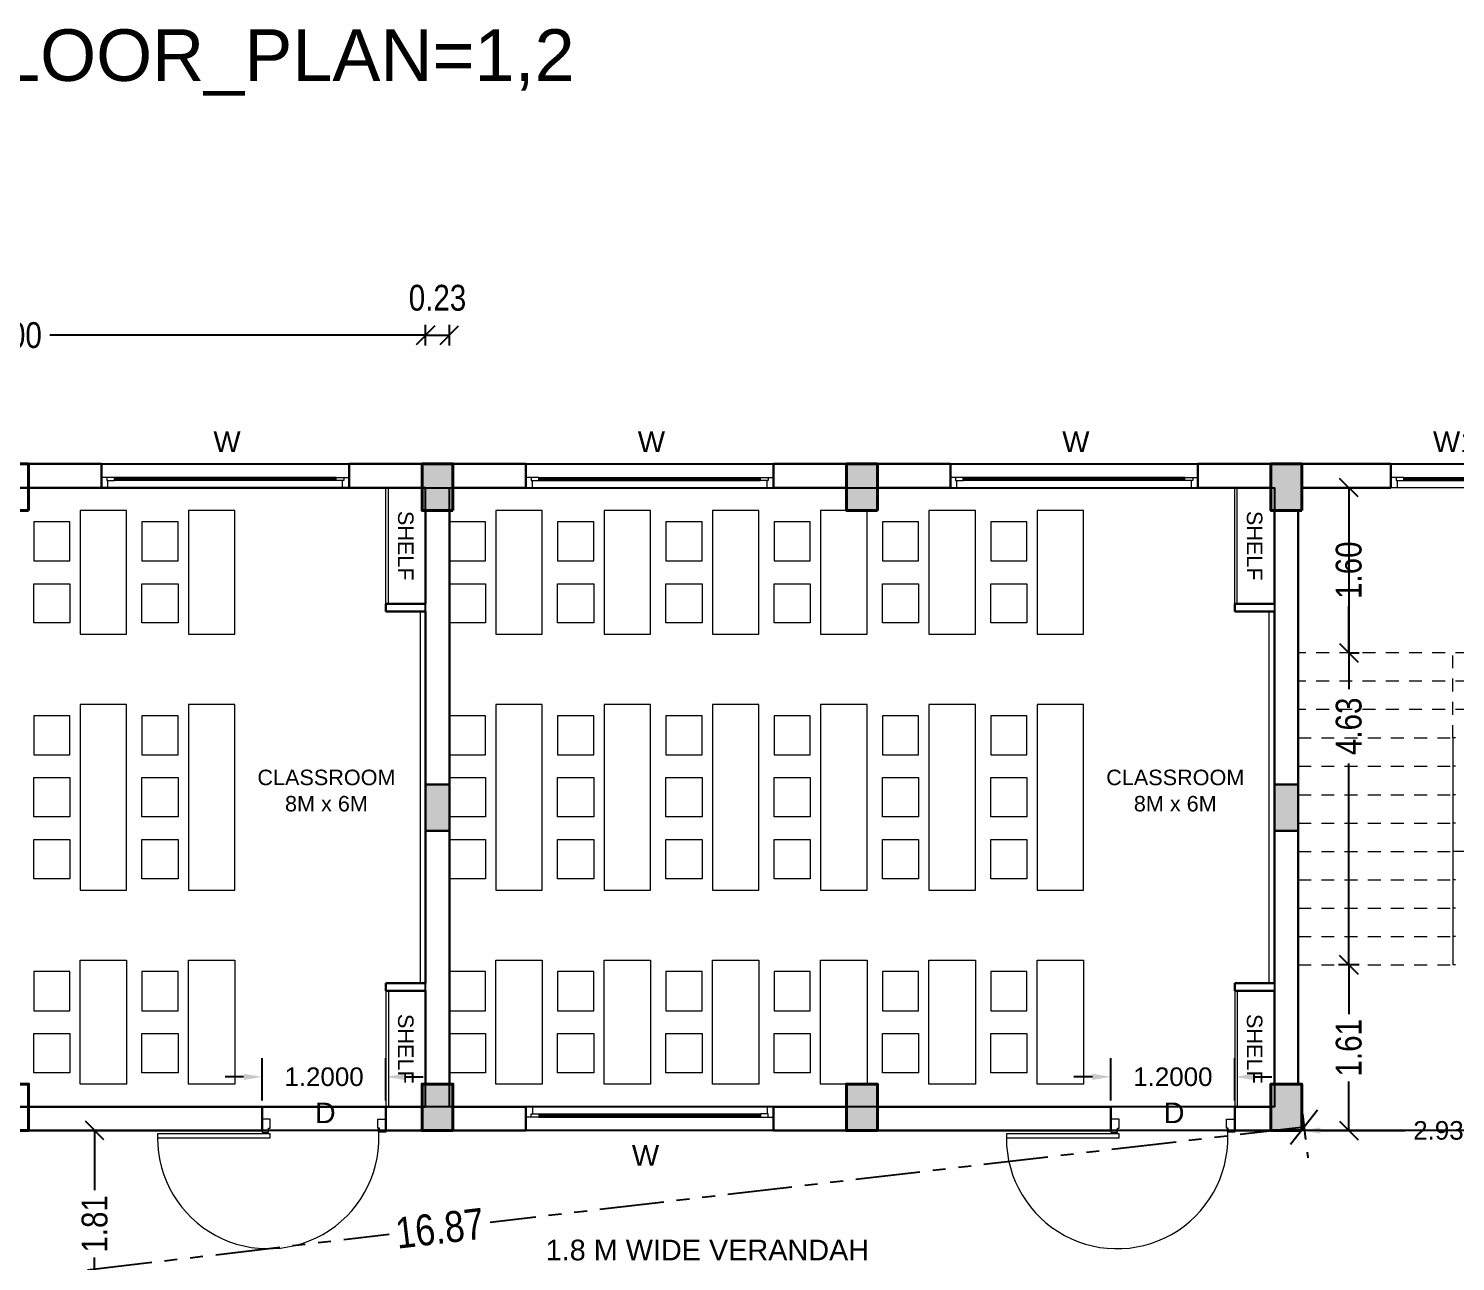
# Model space of a CAD drawing. Header units: metres. Extents: x 2792 to 3145, y -72 to 111.
# Drawn here: x 3037.36 to 3051.19, y -64.9 to -52.95 of the extents above; entities that cross this region are included whole.
import ezdxf
from ezdxf.enums import TextEntityAlignment as Align

# ---------------------------------------------------------------- set-up
doc = ezdxf.new("R2010")
doc.units = ezdxf.units.M
doc.header["$MEASUREMENT"] = 0
doc.header["$PDMODE"] = 35
doc.linetypes.add('HIDDEN', pattern=[0.375, 0.25, -0.125])
doc.linetypes.add('PHANTOM2', pattern=[1.25, 0.625, -0.125, 0.125, -0.125, 0.125, -0.125])
for name, color, linetype, lineweight in [('BEAM', 4, 'Continuous', 30), ('Col', 2, 'Continuous', 40), ('column', 6, 'Continuous', 9), ('DIM', 7, 'Continuous', 18), ('El', 9, 'Continuous', 20), ('Frame', 11, 'Continuous', 20), ('Furn', 80, 'Continuous', 0), ('Hidden', 8, 'HIDDEN', 0), ('JOI', 4, 'Continuous', 20), ('Stair', 52, 'Continuous', 18), ('Text', 7, 'Continuous', 5), ('WALL', 7, 'Continuous', 30)]:
    doc.layers.add(name, color=color, linetype=linetype, lineweight=lineweight)
for name, color, linetype in [('BLK_1_FLR_0_ EXIT_WIDTH_ STAIR', 1, 'Continuous'), ('BLK_1_FLR_0_BLT_UP_AREA', 44, 'Continuous'), ('BLK_1_FLR_0_CARPET_AREA', 56, 'Continuous'), ('BLK_1_FLR_0_EXIT_WIDTH_DOOR', 2, 'Continuous'), ('BLK_1_FLR_0_REGULAR_ROOM_2', 3, 'Continuous'), ('DIST_EXIT', 7, 'Continuous'), ('WIN', 2, 'Continuous')]:
    doc.layers.add(name, color=color, linetype=linetype)
doc.styles.add('SKR', font='ARIALN.TTF')
doc.styles.get("Standard").update_dxf_attribs({"font": 'arial.ttf'})
doc.dimstyles.new('SKR', dxfattribs={"dimtxt": 0.25, "dimasz": 0.18, "dimexe": 0.1, "dimexo": 0.0625, "dimgap": 0.09, "dimtad": 0, "dimzin": 0, "dimdsep": 46, "dimtxsty": 'SKR', "dimblk": 'OBLIQUE', "dimcen": 0.09, "dimclrd": 8, "dimclre": 8, "dimadec": 0, "dimazin": 0, "dimtfac": 1, "dimtofl": 0, "dimtmove": 2, "dimatfit": 3, "dimfxl": 0, "dimtolj": 1, "dimtzin": 0, "dimarcsym": 0})
doc.dimstyles.new('SKR12', dxfattribs={"dimtxt": 0.3, "dimasz": 0.3, "dimexe": 0.3, "dimexo": 0.0625, "dimgap": 0.09, "dimtad": 0, "dimzin": 0, "dimdsep": 46, "dimtxsty": 'SKR', "dimblk": 'OBLIQUE', "dimcen": 0.09, "dimclrd": 8, "dimclre": 8, "dimadec": 0, "dimazin": 0, "dimtfac": 1, "dimtofl": 0, "dimtmove": 2, "dimatfit": 3, "dimfxl": 0, "dimtolj": 1, "dimtzin": 0, "dimarcsym": 0})
doc.dimstyles.get("Standard").update_dxf_attribs({"dimtxt": 0.18, "dimasz": 0.18, "dimexe": 0.18, "dimexo": 0.0625, "dimgap": 0.09, "dimtad": 0, "dimtih": 1, "dimtoh": 1, "dimdec": 4, "dimzin": 0, "dimdsep": 46, "dimtxsty": 'Standard', "dimcen": 0.09, "dimadec": 0, "dimazin": 0, "dimtfac": 1, "dimtdec": 4, "dimtofl": 0, "dimtmove": 0, "dimatfit": 3, "dimfxl": 0, "dimtolj": 1, "dimtzin": 0, "dimarcsym": 0})

# ---------------------------------------------------------------- blocks, each defined once
blk = doc.blocks.new('FF')
at = {"layer": 'Frame'}
for p, q in [((-35.5, 0), (-38, 0)), ((-38, -3.5), (-38, -4)), ((-38, -4), (-36, -4)), ((-36, -4), (-36, -2.75)), ((-36, -2.75), (-35.5, -2.75)), ((-35.5, -2.75), (-35.5, 0)), ((-2.5, -2.75), (-2.5, 0)), ((-2.5, 0), (0, 0)), ((-2, -2.75), (-2.5, -2.75)), ((-2, -4), (-2, -2.75)), ((0, -4), (-2, -4)), ((0, -3.5), (0, -4))]:
    blk.add_line(p, q, dxfattribs=at)
blk.add_lwpolyline([(-35.5, -5.75), (-35.5, -4.5), (-70.12, -4.5), (-70.12, -5.75), (-35.5, -5.75)], close=True, dxfattribs=at)
blk.add_arc((-36.12, -5.75), 34, 180, 5.0621, dxfattribs=at)
blk = doc.blocks.new('C')
at = {"layer": 'column'}
blk.add_hatch(color=2, dxfattribs=at).paths.add_polyline_path([(0, -450), (300, -450), (300, 0), (0, 0)])
at = {"layer": 'column', "color": 6}
blk.add_lwpolyline([(0, -450), (300, -450), (300, 0), (0, 0)], close=True, dxfattribs=at)
blk = doc.blocks.new('C2')
at = {"layer": 'BEAM'}
blk.add_hatch(color=2, dxfattribs=at).paths.add_polyline_path([(230, 0), (0, 0), (0, -450), (230, -450)])
at = {"layer": 'BEAM', "color": 6}
blk.add_lwpolyline([(0, -450), (230, -450), (230, 0), (0, 0)], close=True, dxfattribs=at)
blk = doc.blocks.new('_Oblique')
at = {"color": 0, "linetype": 'ByBlock', "lineweight": -2}
blk.add_line((-0.5, -0.5), (0.5, 0.5), dxfattribs=at)
blk = doc.blocks.new('*D25')
at = {"layer": 'Defpoints', "color": 0}
for p in [(3041.208, -55.924), (3041.208, -57.887), (3033.208, -58.25)]:
    blk.add_point(p, dxfattribs=at)
at = {"layer": 'DIM', "color": 8, "lineweight": -2}
for p, q in [((3033.208, -56.024), (3033.208, -55.824)), ((3041.208, -56.024), (3041.208, -55.824)), ((3033.208, -55.924), (3036.852, -55.924)), ((3041.208, -55.924), (3037.564, -55.924))]:
    blk.add_line(p, q, dxfattribs=at)
at = {"layer": 'DIM', "color": 8, "lineweight": -2, "xscale": 0.18, "yscale": 0.18, "zscale": 0.18, "rotation": 180}
blk.add_blockref('_Oblique', (3033.208, -55.924), dxfattribs=at)
at = {"layer": 'DIM', "color": 8, "lineweight": -2, "xscale": 0.18, "yscale": 0.18, "zscale": 0.18}
blk.add_blockref('_Oblique', (3041.208, -55.924), dxfattribs=at)
at = {"layer": 'DIM', "color": 0, "insert": (3037.208, -55.924), "char_height": 0.25, "attachment_point": 5, "style": 'SKR'}
blk.add_mtext('\\A1;8.00', dxfattribs=at)
blk = doc.blocks.new('*D26')
at = {"layer": 'Defpoints', "color": 0}
for p in [(3041.438, -55.924), (3041.208, -57.887), (3041.438, -57.841)]:
    blk.add_point(p, dxfattribs=at)
at = {"layer": 'DIM', "color": 8, "lineweight": -2}
for p, q in [((3041.208, -56.024), (3041.208, -55.824)), ((3041.438, -56.024), (3041.438, -55.824)), ((3041.208, -55.924), (3041.438, -55.924))]:
    blk.add_line(p, q, dxfattribs=at)
at = {"layer": 'DIM', "color": 8, "lineweight": -2, "xscale": 0.18, "yscale": 0.18, "zscale": 0.18, "rotation": 180}
blk.add_blockref('_Oblique', (3041.208, -55.924), dxfattribs=at)
at = {"layer": 'DIM', "color": 8, "lineweight": -2, "xscale": 0.18, "yscale": 0.18, "zscale": 0.18}
blk.add_blockref('_Oblique', (3041.438, -55.924), dxfattribs=at)
at = {"layer": 'DIM', "color": 0, "insert": (3041.323, -55.562), "char_height": 0.25, "attachment_point": 5, "style": 'SKR'}
blk.add_mtext('\\A1;0.23', dxfattribs=at)
blk = doc.blocks.new('*D53')
at = {"layer": 'Defpoints', "color": 0}
for p in [(3050.135, -57.401), (3050.159, -57.401), (3050.159, -59.001)]:
    blk.add_point(p, dxfattribs=at)
at = {"layer": 'DIM', "color": 8, "lineweight": -2}
for p, q in [((3050.159, -57.401), (3050.259, -57.401)), ((3050.159, -57.401), (3050.159, -57.855)), ((3050.159, -59.001), (3050.159, -58.548)), ((3050.159, -59.001), (3050.259, -59.001))]:
    blk.add_line(p, q, dxfattribs=at)
at = {"layer": 'DIM', "color": 8, "lineweight": -2, "xscale": 0.18, "yscale": 0.18, "zscale": 0.18}
for p, rotation in [((3050.159, -57.401), 90), ((3050.159, -59.001), 270)]:
    blk.add_blockref('_Oblique', p, dxfattribs=dict(at, rotation=rotation))
at = {"layer": 'DIM', "color": 0, "insert": (3050.159, -58.201), "char_height": 0.25, "attachment_point": 5, "rotation": 90, "style": 'SKR'}
blk.add_mtext('\\A1;1.60', dxfattribs=at)
blk = doc.blocks.new('*D54')
at = {"layer": 'Defpoints', "color": 0}
for p in [(3050.135, -57.401), (3050.159, -62.026), (3050.557, -62.026)]:
    blk.add_point(p, dxfattribs=at)
at = {"layer": 'DIM', "color": 8, "lineweight": -2}
for p, q in [((3050.159, -57.401), (3050.259, -57.401)), ((3050.159, -57.401), (3050.159, -59.354)), ((3050.159, -62.026), (3050.159, -60.074)), ((3050.259, -62.026), (3050.059, -62.026))]:
    blk.add_line(p, q, dxfattribs=at)
at = {"layer": 'DIM', "color": 8, "lineweight": -2, "xscale": 0.18, "yscale": 0.18, "zscale": 0.18}
for p, rotation in [((3050.159, -57.401), 90), ((3050.159, -62.026), 270)]:
    blk.add_blockref('_Oblique', p, dxfattribs=dict(at, rotation=rotation))
at = {"layer": 'DIM', "color": 0, "insert": (3050.159, -59.714), "char_height": 0.25, "attachment_point": 5, "rotation": 90, "style": 'SKR'}
blk.add_mtext('\\A1;4.63', dxfattribs=at)
blk = doc.blocks.new('*D55')
at = {"layer": 'Defpoints', "color": 0}
for p in [(3050.557, -62.026), (3049.228, -63.631), (3050.159, -63.631)]:
    blk.add_point(p, dxfattribs=at)
at = {"layer": 'DIM', "color": 8, "lineweight": -2}
for p, q in [((3050.259, -62.026), (3050.059, -62.026)), ((3050.159, -62.026), (3050.159, -62.502)), ((3050.159, -63.631), (3050.159, -63.156)), ((3050.059, -63.631), (3050.259, -63.631))]:
    blk.add_line(p, q, dxfattribs=at)
at = {"layer": 'DIM', "color": 8, "lineweight": -2, "xscale": 0.18, "yscale": 0.18, "zscale": 0.18}
for p, rotation in [((3050.159, -62.026), 90), ((3050.159, -63.631), 270)]:
    blk.add_blockref('_Oblique', p, dxfattribs=dict(at, rotation=rotation))
at = {"layer": 'DIM', "color": 0, "insert": (3050.159, -62.829), "char_height": 0.25, "attachment_point": 5, "rotation": 90, "style": 'SKR'}
blk.add_mtext('\\A1;1.61', dxfattribs=at)
blk = doc.blocks.new('*D59')
at = {"layer": 'Defpoints', "color": 0}
for p in [(3037.999, -63.631), (3038.24, -63.631), (3038.24, -65.441)]:
    blk.add_point(p, dxfattribs=at)
at = {"layer": 'DIM', "color": 8, "lineweight": -2}
for p, q in [((3038.099, -63.631), (3037.899, -63.631)), ((3037.999, -63.631), (3037.999, -64.21)), ((3037.999, -65.441), (3037.999, -64.863)), ((3038.099, -65.441), (3037.899, -65.441))]:
    blk.add_line(p, q, dxfattribs=at)
at = {"layer": 'DIM', "color": 8, "lineweight": -2, "xscale": 0.18, "yscale": 0.18, "zscale": 0.18}
for p, rotation in [((3037.999, -63.631), 90), ((3037.999, -65.441), 270)]:
    blk.add_blockref('_Oblique', p, dxfattribs=dict(at, rotation=rotation))
at = {"layer": 'DIM', "color": 0, "insert": (3037.999, -64.536), "char_height": 0.25, "attachment_point": 5, "rotation": 90, "style": 'SKR'}
blk.add_mtext('\\A1;1.81', dxfattribs=at)
blk = doc.blocks.new('*D250')
at = {"layer": 'BLK_1_FLR_0_ EXIT_WIDTH_ STAIR', "color": 0, "lineweight": -2}
for p, q in [((3049.703, -63.569), (3049.703, -63.451)), ((3052.633, -63.569), (3052.633, -63.451)), ((3049.883, -63.631), (3050.703, -63.631)), ((3052.453, -63.631), (3051.633, -63.631))]:
    blk.add_line(p, q, dxfattribs=at)
at = {"layer": 'BLK_1_FLR_0_ EXIT_WIDTH_ STAIR', "color": 0}
for points in [[(3049.883, -63.601), (3049.883, -63.661), (3049.703, -63.631)], [(3052.453, -63.601), (3052.453, -63.661), (3052.633, -63.631)]]:
    blk.add_solid(points, dxfattribs=at)
at = {"layer": 'Defpoints', "color": 0}
for p in [(3049.703, -63.631), (3049.703, -63.631), (3052.633, -63.631)]:
    blk.add_point(p, dxfattribs=at)
at = {"layer": 'BLK_1_FLR_0_ EXIT_WIDTH_ STAIR', "color": 0, "insert": (3051.168, -63.631), "char_height": 0.18, "attachment_point": 5}
blk.add_mtext('\\A1;2.9300', dxfattribs=at)
blk = doc.blocks.new('*D252')
at = {"layer": 'BLK_1_FLR_0_EXIT_WIDTH_DOOR', "color": 0, "lineweight": -2}
for p, q in [((3039.623, -63.339), (3039.623, -62.931)), ((3040.823, -63.339), (3040.823, -62.931)), ((3039.443, -63.111), (3039.263, -63.111)), ((3041.003, -63.111), (3041.183, -63.111))]:
    blk.add_line(p, q, dxfattribs=at)
at = {"layer": 'BLK_1_FLR_0_EXIT_WIDTH_DOOR', "color": 0}
for points in [[(3039.443, -63.081), (3039.443, -63.141), (3039.623, -63.111)], [(3041.003, -63.081), (3041.003, -63.141), (3040.823, -63.111)]]:
    blk.add_solid(points, dxfattribs=at)
at = {"layer": 'Defpoints', "color": 0}
for p in [(3040.823, -63.111), (3039.623, -63.401), (3040.823, -63.401)]:
    blk.add_point(p, dxfattribs=at)
at = {"layer": 'BLK_1_FLR_0_EXIT_WIDTH_DOOR', "color": 0, "insert": (3040.223, -63.111), "char_height": 0.18, "attachment_point": 5}
blk.add_mtext('\\A1;1.2000', dxfattribs=at)
blk = doc.blocks.new('*D253')
at = {"layer": 'BLK_1_FLR_0_EXIT_WIDTH_DOOR', "color": 0, "lineweight": -2}
for p, q in [((3047.853, -63.339), (3047.853, -62.931)), ((3049.053, -63.339), (3049.053, -62.931)), ((3047.673, -63.111), (3047.493, -63.111)), ((3049.233, -63.111), (3049.413, -63.111))]:
    blk.add_line(p, q, dxfattribs=at)
at = {"layer": 'BLK_1_FLR_0_EXIT_WIDTH_DOOR', "color": 0}
for points in [[(3047.673, -63.081), (3047.673, -63.141), (3047.853, -63.111)], [(3049.233, -63.081), (3049.233, -63.141), (3049.053, -63.111)]]:
    blk.add_solid(points, dxfattribs=at)
at = {"layer": 'Defpoints', "color": 0}
for p in [(3049.053, -63.111), (3047.853, -63.401), (3049.053, -63.401)]:
    blk.add_point(p, dxfattribs=at)
at = {"layer": 'BLK_1_FLR_0_EXIT_WIDTH_DOOR', "color": 0, "insert": (3048.453, -63.111), "char_height": 0.18, "attachment_point": 5}
blk.add_mtext('\\A1;1.2000', dxfattribs=at)
blk = doc.blocks.new('*D261')
at = {"layer": 'Defpoints', "color": 0}
for p in [(3049.703, -63.406), (3049.725, -63.597), (3032.943, -65.371)]:
    blk.add_point(p, dxfattribs=at)
at = {"layer": 'DIST_EXIT', "color": 8, "linetype": 'HIDDEN', "lineweight": -2}
for p, q in [((3049.71, -63.469), (3049.76, -63.895)), ((3032.95, -65.434), (3033, -65.86))]:
    blk.add_line(p, q, dxfattribs=at)
at = {"layer": 'DIST_EXIT', "color": 8, "linetype": 'PHANTOM2', "lineweight": -2}
for p, q in [((3049.725, -63.597), (3041.835, -64.522)), ((3032.965, -65.562), (3040.855, -64.637))]:
    blk.add_line(p, q, dxfattribs=at)
at = {"layer": 'DIST_EXIT', "color": 8, "lineweight": -2, "xscale": 0.3, "yscale": 0.3, "zscale": 0.3}
for p, rotation in [((3049.725, -63.597), 6.68702560900272), ((3032.965, -65.562), 186.6870256090026)]:
    blk.add_blockref('_Oblique', p, dxfattribs=dict(at, rotation=rotation))
at = {"layer": 'DIST_EXIT', "color": 0, "insert": (3041.345, -64.58), "char_height": 0.3, "attachment_point": 5, "rotation": 6.687, "style": 'SKR'}
blk.add_mtext('\\A1;16.87', dxfattribs=at)

msp = doc.modelspace()

# ---------------------------------------------------------------- linework, layer by layer
at = {"layer": 'BLK_1_FLR_0_BLT_UP_AREA', "color": 24}
msp.add_lwpolyline([(3001.69292, -57.17147), (3056.26292, -57.17147), (3056.26292, -65.67147), (3001.69292, -65.67147)], close=True, dxfattribs=at)
at = {"layer": 'BLK_1_FLR_0_CARPET_AREA', "color": 24}
for points in [[(3033.20792, -63.40147), (3041.2079, -63.40147), (3041.2079, -57.40147), (3033.20792, -57.40147)], [(3041.4379, -57.40147), (3049.43792, -57.40147), (3049.43792, -63.40147), (3041.4379, -63.40147)], [(3056.03292, -63.63147), (3001.92292, -63.63147), (3001.92292, -65.43292), (3056.03292, -65.43292)]]:
    msp.add_lwpolyline(points, close=True, dxfattribs=at)
at = {"layer": 'BLK_1_FLR_0_REGULAR_ROOM_2', "color": 3}
msp.add_lwpolyline([(3033.20792, -57.40147), (3049.43792, -57.40147), (3049.43792, -63.40147), (3033.20792, -63.40147)], close=True, dxfattribs=at)
at = {"layer": 'Col'}
for points in [[(3037.3579, -57.62147), (3037.0579, -57.62147), (3037.0579, -57.17147), (3037.3579, -57.17147)], [(3041.47291, -57.62147), (3041.17291, -57.62147), (3041.17291, -57.17147), (3041.47291, -57.17147)], [(3045.58791, -57.62147), (3045.28791, -57.62147), (3045.28791, -57.17147), (3045.58791, -57.17147)], [(3049.70292, -57.62147), (3049.40292, -57.62147), (3049.40292, -57.17147), (3049.70292, -57.17147)], [(3037.35789, -63.63147), (3037.05789, -63.63147), (3037.05789, -63.18147), (3037.35789, -63.18147)], [(3041.4729, -63.63147), (3041.1729, -63.63147), (3041.1729, -63.18147), (3041.4729, -63.18147)], [(3045.5879, -63.63147), (3045.2879, -63.63147), (3045.2879, -63.18147), (3045.5879, -63.18147)], [(3049.70292, -63.63147), (3049.40292, -63.63147), (3049.40292, -63.18147), (3049.70292, -63.18147)]]:
    msp.add_lwpolyline(points, close=True, dxfattribs=at)
at = {"layer": 'El'}
for p, q in [((3038.0654, -57.17147), (3040.4654, -57.17147)), ((3044.5804, -57.17147), (3042.1804, -57.17147)), ((3046.29542, -57.17147), (3048.69542, -57.17147)), ((3051.76792, -57.17147), (3050.56792, -57.17147)), ((3038.12791, -57.40147), (3040.4029, -57.40147)), ((3040.3404, -57.30147), (3038.19041, -57.30147)), ((3040.3404, -57.33272), (3038.19041, -57.33272)), ((3044.5179, -57.40147), (3042.24291, -57.40147)), ((3042.30541, -57.30147), (3044.4554, -57.30147)), ((3042.30541, -57.33272), (3044.4554, -57.33272)), ((3046.35792, -57.40147), (3048.63292, -57.40147)), ((3048.57042, -57.30147), (3046.42042, -57.30147)), ((3048.57042, -57.33272), (3046.42042, -57.33272)), ((3051.70542, -57.40147), (3050.63042, -57.40147)), ((3050.69292, -57.30147), (3051.64292, -57.30147)), ((3050.69292, -57.33272), (3051.64292, -57.33272)), ((3044.5179, -63.40147), (3042.24291, -63.40147)), ((3042.30541, -63.47022), (3044.4554, -63.47022)), ((3042.30541, -63.50147), (3044.4554, -63.50147)), ((3039.68607, -63.63147), (3040.8229, -63.63147)), ((3044.5804, -63.63147), (3042.1804, -63.63147)), ((3047.91609, -63.63147), (3049.05292, -63.63147))]:
    msp.add_line(p, q, dxfattribs=at)
at = {"layer": 'Frame'}
for p, q in [((3038.19041, -57.30147), (3038.0654, -57.30147)), ((3038.12791, -57.40147), (3038.0654, -57.40147)), ((3038.11541, -57.30147), (3038.11541, -57.33272)), ((3038.11541, -57.33272), (3038.19041, -57.33272)), ((3038.12791, -57.40147), (3038.12791, -57.33272)), ((3038.19041, -57.33272), (3038.19041, -57.30147)), ((3040.3404, -57.33272), (3040.3404, -57.30147)), ((3040.3404, -57.30147), (3040.4654, -57.30147)), ((3040.4154, -57.33272), (3040.3404, -57.33272)), ((3040.4029, -57.40147), (3040.4029, -57.33272)), ((3040.4029, -57.40147), (3040.4654, -57.40147)), ((3040.4154, -57.30147), (3040.4154, -57.33272)), ((3040.8229, -58.52647), (3040.8229, -57.40147)), ((3040.8479, -58.52647), (3040.8479, -57.40147)), ((3042.30541, -57.30147), (3042.1804, -57.30147)), ((3042.24291, -57.40147), (3042.1804, -57.40147)), ((3042.23041, -57.30147), (3042.23041, -57.33272)), ((3042.23041, -57.33272), (3042.30541, -57.33272)), ((3042.24291, -57.40147), (3042.24291, -57.33272)), ((3042.30541, -57.33272), (3042.30541, -57.30147)), ((3044.4554, -57.33272), (3044.4554, -57.30147)), ((3044.4554, -57.30147), (3044.5804, -57.30147)), ((3044.5304, -57.33272), (3044.4554, -57.33272)), ((3044.5179, -57.40147), (3044.5179, -57.33272)), ((3044.5179, -57.40147), (3044.5804, -57.40147)), ((3044.5304, -57.30147), (3044.5304, -57.33272)), ((3046.42042, -57.30147), (3046.29542, -57.30147)), ((3046.35792, -57.40147), (3046.29542, -57.40147)), ((3046.34542, -57.30147), (3046.34542, -57.33272)), ((3046.34542, -57.33272), (3046.42042, -57.33272)), ((3046.35792, -57.40147), (3046.35792, -57.33272)), ((3046.42042, -57.33272), (3046.42042, -57.30147)), ((3048.57042, -57.33272), (3048.57042, -57.30147)), ((3048.57042, -57.30147), (3048.69542, -57.30147)), ((3048.64542, -57.33272), (3048.57042, -57.33272)), ((3048.63292, -57.40147), (3048.63292, -57.33272)), ((3048.63292, -57.40147), (3048.69542, -57.40147)), ((3048.64542, -57.30147), (3048.64542, -57.33272)), ((3049.05292, -58.52647), (3049.05292, -57.40147)), ((3049.07792, -58.52647), (3049.07792, -57.40147)), ((3050.69292, -57.30147), (3050.56792, -57.30147)), ((3050.63042, -57.40147), (3050.56792, -57.40147)), ((3050.61792, -57.30147), (3050.61792, -57.33272)), ((3050.61792, -57.33272), (3050.69292, -57.33272)), ((3050.63042, -57.40147), (3050.63042, -57.33272)), ((3050.69292, -57.33272), (3050.69292, -57.30147)), ((3041.1579, -62.20147), (3041.1579, -58.60147)), ((3049.38792, -62.20147), (3049.38792, -58.60147)), ((3040.8229, -62.27647), (3040.8229, -63.40147)), ((3040.8479, -62.27647), (3040.8479, -63.40147)), ((3049.05292, -62.27647), (3049.05292, -63.40147)), ((3049.07792, -62.27647), (3049.07792, -63.40147)), ((3042.24291, -63.40147), (3042.1804, -63.40147)), ((3042.30541, -63.50147), (3042.1804, -63.50147)), ((3042.23041, -63.50147), (3042.23041, -63.47022)), ((3042.23041, -63.47022), (3042.30541, -63.47022)), ((3042.24291, -63.40147), (3042.24291, -63.47022)), ((3042.30541, -63.47022), (3042.30541, -63.50147)), ((3044.4554, -63.47022), (3044.4554, -63.50147)), ((3044.5304, -63.47022), (3044.4554, -63.47022)), ((3044.4554, -63.50147), (3044.5804, -63.50147)), ((3044.5179, -63.40147), (3044.5179, -63.47022)), ((3044.5179, -63.40147), (3044.5804, -63.40147)), ((3044.5304, -63.50147), (3044.5304, -63.47022))]:
    msp.add_line(p, q, dxfattribs=at)
at = {"layer": 'Furn'}
for points in [[(3037.85789, -57.62147), (3037.85789, -58.82147), (3038.30789, -58.82147), (3038.30789, -57.62147)], [(3038.90789, -57.62147), (3038.90789, -58.82147), (3039.35789, -58.82147), (3039.35789, -57.62147)], [(3041.8879, -57.62147), (3041.8879, -58.82147), (3042.3379, -58.82147), (3042.3379, -57.62147)], [(3042.9379, -57.62147), (3042.9379, -58.82147), (3043.3879, -58.82147), (3043.3879, -57.62147)], [(3043.9879, -57.62147), (3043.9879, -58.82147), (3044.4379, -58.82147), (3044.4379, -57.62147)], [(3045.0379, -57.62147), (3045.0379, -58.82147), (3045.4879, -58.82147), (3045.4879, -57.62147)], [(3046.0879, -57.62147), (3046.0879, -58.82147), (3046.5379, -58.82147), (3046.5379, -57.62147)], [(3047.1379, -57.62147), (3047.1379, -58.82147), (3047.5879, -58.82147), (3047.5879, -57.62147)], [(3037.75789, -57.73147), (3037.40789, -57.73147), (3037.40789, -58.11147), (3037.75789, -58.11147)], [(3038.80789, -57.73147), (3038.45789, -57.73147), (3038.45789, -58.11147), (3038.80789, -58.11147)], [(3041.7879, -57.73147), (3041.4379, -57.73147), (3041.4379, -58.11147), (3041.7879, -58.11147)], [(3042.8379, -57.73147), (3042.4879, -57.73147), (3042.4879, -58.11147), (3042.8379, -58.11147)], [(3043.8879, -57.73147), (3043.5379, -57.73147), (3043.5379, -58.11147), (3043.8879, -58.11147)], [(3044.9379, -57.73147), (3044.5879, -57.73147), (3044.5879, -58.11147), (3044.9379, -58.11147)], [(3045.9879, -57.73147), (3045.6379, -57.73147), (3045.6379, -58.11147), (3045.9879, -58.11147)], [(3047.0379, -57.73147), (3046.6879, -57.73147), (3046.6879, -58.11147), (3047.0379, -58.11147)], [(3037.75789, -58.71147), (3037.40789, -58.71147), (3037.40789, -58.33147), (3037.75789, -58.33147)], [(3038.80789, -58.71147), (3038.45789, -58.71147), (3038.45789, -58.33147), (3038.80789, -58.33147)], [(3041.7879, -58.71147), (3041.4379, -58.71147), (3041.4379, -58.33147), (3041.7879, -58.33147)], [(3042.8379, -58.71147), (3042.4879, -58.71147), (3042.4879, -58.33147), (3042.8379, -58.33147)], [(3043.8879, -58.71147), (3043.5379, -58.71147), (3043.5379, -58.33147), (3043.8879, -58.33147)], [(3044.9379, -58.71147), (3044.5879, -58.71147), (3044.5879, -58.33147), (3044.9379, -58.33147)], [(3045.9879, -58.71147), (3045.6379, -58.71147), (3045.6379, -58.33147), (3045.9879, -58.33147)], [(3047.0379, -58.71147), (3046.6879, -58.71147), (3046.6879, -58.33147), (3047.0379, -58.33147)], [(3037.75789, -59.61147), (3037.40789, -59.61147), (3037.40789, -59.99147), (3037.75789, -59.99147)], [(3037.85789, -59.50147), (3037.85789, -61.30147), (3038.30789, -61.30147), (3038.30789, -59.50147)], [(3038.80789, -59.61147), (3038.45789, -59.61147), (3038.45789, -59.99147), (3038.80789, -59.99147)], [(3038.90789, -59.50147), (3038.90789, -61.30147), (3039.35789, -61.30147), (3039.35789, -59.50147)], [(3041.7879, -59.61147), (3041.4379, -59.61147), (3041.4379, -59.99147), (3041.7879, -59.99147)], [(3041.8879, -59.50147), (3041.8879, -61.30147), (3042.3379, -61.30147), (3042.3379, -59.50147)], [(3042.8379, -59.61147), (3042.4879, -59.61147), (3042.4879, -59.99147), (3042.8379, -59.99147)], [(3042.9379, -59.50147), (3042.9379, -61.30147), (3043.3879, -61.30147), (3043.3879, -59.50147)], [(3043.8879, -59.61147), (3043.5379, -59.61147), (3043.5379, -59.99147), (3043.8879, -59.99147)], [(3043.9879, -59.50147), (3043.9879, -61.30147), (3044.4379, -61.30147), (3044.4379, -59.50147)], [(3044.9379, -59.61147), (3044.5879, -59.61147), (3044.5879, -59.99147), (3044.9379, -59.99147)], [(3045.0379, -59.50147), (3045.0379, -61.30147), (3045.4879, -61.30147), (3045.4879, -59.50147)], [(3045.9879, -59.61147), (3045.6379, -59.61147), (3045.6379, -59.99147), (3045.9879, -59.99147)], [(3046.0879, -59.50147), (3046.0879, -61.30147), (3046.5379, -61.30147), (3046.5379, -59.50147)], [(3047.0379, -59.61147), (3046.6879, -59.61147), (3046.6879, -59.99147), (3047.0379, -59.99147)], [(3047.1379, -59.50147), (3047.1379, -61.30147), (3047.5879, -61.30147), (3047.5879, -59.50147)], [(3037.75789, -60.59147), (3037.40789, -60.59147), (3037.40789, -60.21147), (3037.75789, -60.21147)], [(3038.80789, -60.59147), (3038.45789, -60.59147), (3038.45789, -60.21147), (3038.80789, -60.21147)], [(3041.7879, -60.59147), (3041.4379, -60.59147), (3041.4379, -60.21147), (3041.7879, -60.21147)], [(3042.8379, -60.59147), (3042.4879, -60.59147), (3042.4879, -60.21147), (3042.8379, -60.21147)], [(3043.8879, -60.59147), (3043.5379, -60.59147), (3043.5379, -60.21147), (3043.8879, -60.21147)], [(3044.9379, -60.59147), (3044.5879, -60.59147), (3044.5879, -60.21147), (3044.9379, -60.21147)], [(3045.9879, -60.59147), (3045.6379, -60.59147), (3045.6379, -60.21147), (3045.9879, -60.21147)], [(3047.0379, -60.59147), (3046.6879, -60.59147), (3046.6879, -60.21147), (3047.0379, -60.21147)], [(3037.75789, -61.19147), (3037.40789, -61.19147), (3037.40789, -60.81147), (3037.75789, -60.81147)], [(3038.80789, -61.19147), (3038.45789, -61.19147), (3038.45789, -60.81147), (3038.80789, -60.81147)], [(3041.7879, -61.19147), (3041.4379, -61.19147), (3041.4379, -60.81147), (3041.7879, -60.81147)], [(3042.8379, -61.19147), (3042.4879, -61.19147), (3042.4879, -60.81147), (3042.8379, -60.81147)], [(3043.8879, -61.19147), (3043.5379, -61.19147), (3043.5379, -60.81147), (3043.8879, -60.81147)], [(3044.9379, -61.19147), (3044.5879, -61.19147), (3044.5879, -60.81147), (3044.9379, -60.81147)], [(3045.9879, -61.19147), (3045.6379, -61.19147), (3045.6379, -60.81147), (3045.9879, -60.81147)], [(3047.0379, -61.19147), (3046.6879, -61.19147), (3046.6879, -60.81147), (3047.0379, -60.81147)], [(3037.75789, -62.09147), (3037.40789, -62.09147), (3037.40789, -62.47147), (3037.75789, -62.47147)], [(3037.85789, -63.18147), (3037.85789, -61.98147), (3038.30789, -61.98147), (3038.30789, -63.18147)], [(3038.80789, -62.09147), (3038.45789, -62.09147), (3038.45789, -62.47147), (3038.80789, -62.47147)], [(3038.90789, -63.18147), (3038.90789, -61.98147), (3039.35789, -61.98147), (3039.35789, -63.18147)], [(3041.7879, -62.09147), (3041.4379, -62.09147), (3041.4379, -62.47147), (3041.7879, -62.47147)], [(3041.8879, -63.18147), (3041.8879, -61.98147), (3042.3379, -61.98147), (3042.3379, -63.18147)], [(3042.8379, -62.09147), (3042.4879, -62.09147), (3042.4879, -62.47147), (3042.8379, -62.47147)], [(3042.9379, -63.18147), (3042.9379, -61.98147), (3043.3879, -61.98147), (3043.3879, -63.18147)], [(3043.8879, -62.09147), (3043.5379, -62.09147), (3043.5379, -62.47147), (3043.8879, -62.47147)], [(3043.9879, -63.18147), (3043.9879, -61.98147), (3044.4379, -61.98147), (3044.4379, -63.18147)], [(3044.9379, -62.09147), (3044.5879, -62.09147), (3044.5879, -62.47147), (3044.9379, -62.47147)], [(3045.0379, -63.18147), (3045.0379, -61.98147), (3045.4879, -61.98147), (3045.4879, -63.18147)], [(3045.9879, -62.09147), (3045.6379, -62.09147), (3045.6379, -62.47147), (3045.9879, -62.47147)], [(3046.0879, -63.18147), (3046.0879, -61.98147), (3046.5379, -61.98147), (3046.5379, -63.18147)], [(3047.0379, -62.09147), (3046.6879, -62.09147), (3046.6879, -62.47147), (3047.0379, -62.47147)], [(3047.1379, -63.18147), (3047.1379, -61.98147), (3047.5879, -61.98147), (3047.5879, -63.18147)], [(3037.75789, -63.07147), (3037.40789, -63.07147), (3037.40789, -62.69147), (3037.75789, -62.69147)], [(3038.80789, -63.07147), (3038.45789, -63.07147), (3038.45789, -62.69147), (3038.80789, -62.69147)], [(3041.7879, -63.07147), (3041.4379, -63.07147), (3041.4379, -62.69147), (3041.7879, -62.69147)], [(3042.8379, -63.07147), (3042.4879, -63.07147), (3042.4879, -62.69147), (3042.8379, -62.69147)], [(3043.8879, -63.07147), (3043.5379, -63.07147), (3043.5379, -62.69147), (3043.8879, -62.69147)], [(3044.9379, -63.07147), (3044.5879, -63.07147), (3044.5879, -62.69147), (3044.9379, -62.69147)], [(3045.9879, -63.07147), (3045.6379, -63.07147), (3045.6379, -62.69147), (3045.9879, -62.69147)], [(3047.0379, -63.07147), (3046.6879, -63.07147), (3046.6879, -62.69147), (3047.0379, -62.69147)]]:
    msp.add_lwpolyline(points, close=True, dxfattribs=at)
at = {"layer": 'Hidden', "ltscale": 0.5}
for p, q in [((3052.66792, -59.00147), (3049.66792, -59.00147)), ((3051.16792, -59.82647), (3051.16792, -59.00147)), ((3052.66792, -59.27647), (3049.66792, -59.27647)), ((3052.66792, -59.55147), (3049.66792, -59.55147)), ((3049.66792, -59.82647), (3051.16792, -59.82647)), ((3049.66792, -60.10147), (3051.16792, -60.10147)), ((3049.66792, -60.37647), (3051.16792, -60.37647)), ((3049.66792, -60.65147), (3051.16792, -60.65147)), ((3049.66792, -60.92647), (3051.16792, -60.92647)), ((3049.66792, -61.20147), (3051.16792, -61.20147)), ((3049.66792, -61.47647), (3051.16792, -61.47647)), ((3049.66792, -61.75147), (3051.16792, -61.75147)), ((3049.66792, -62.02647), (3051.16792, -62.02647))]:
    msp.add_line(p, q, dxfattribs=at)
at = {"layer": 'Stair', "ltscale": 20}
for p, q in [((3051.19292, -59.82647), (3051.16792, -59.82647)), ((3051.16792, -59.82647), (3051.16792, -62.02647)), ((3051.19292, -60.10147), (3051.16792, -60.10147)), ((3051.19292, -60.37647), (3051.16792, -60.37647)), ((3051.19292, -60.65147), (3051.16792, -60.65147)), ((3052.66792, -60.92647), (3051.16792, -60.92647)), ((3051.19292, -61.20147), (3051.16792, -61.20147)), ((3051.19292, -61.47647), (3051.16792, -61.47647)), ((3051.19292, -61.75147), (3051.16792, -61.75147)), ((3051.19292, -62.02647), (3051.16792, -62.02647))]:
    msp.add_line(p, q, dxfattribs=at)
at = {"layer": 'WALL'}
for p, q in [((3038.0654, -57.17147), (3037.3579, -57.17147)), ((3038.0654, -57.40147), (3038.0654, -57.17147)), ((3040.4654, -57.40147), (3040.4654, -57.17147)), ((3040.4654, -57.17147), (3041.1729, -57.17147)), ((3041.4729, -57.17147), (3042.1804, -57.17147)), ((3042.1804, -57.40147), (3042.1804, -57.17147)), ((3044.5804, -57.17147), (3045.2879, -57.17147)), ((3044.5804, -57.40147), (3044.5804, -57.17147)), ((3046.29542, -57.17147), (3045.58792, -57.17147)), ((3046.29542, -57.40147), (3046.29542, -57.17147)), ((3049.40292, -57.17147), (3048.69542, -57.17147)), ((3048.69542, -57.40147), (3048.69542, -57.17147)), ((3050.56792, -57.17147), (3049.70292, -57.17147)), ((3050.56792, -57.17147), (3050.56792, -57.40147)), ((3038.0654, -57.40147), (3037.3579, -57.40147)), ((3040.4654, -57.40147), (3041.1729, -57.40147)), ((3041.4729, -57.40147), (3042.1804, -57.40147)), ((3044.5804, -57.40147), (3045.2879, -57.40147)), ((3046.29542, -57.40147), (3045.58792, -57.40147)), ((3049.40292, -57.40147), (3048.69542, -57.40147)), ((3050.56792, -57.40147), (3049.70292, -57.40147)), ((3041.2079, -58.52647), (3041.2079, -57.62147)), ((3041.4379, -63.18147), (3041.4379, -57.62147)), ((3049.43792, -58.52647), (3049.43792, -57.62147)), ((3049.66792, -63.18147), (3049.66792, -57.62147)), ((3041.2079, -58.52647), (3040.8229, -58.52647)), ((3040.8229, -58.52647), (3040.8229, -58.60147)), ((3041.2079, -58.60147), (3040.8229, -58.60147)), ((3041.2079, -62.20147), (3041.2079, -58.60147)), ((3049.43792, -58.52647), (3049.05292, -58.52647)), ((3049.05292, -58.52647), (3049.05292, -58.60147)), ((3049.43792, -58.60147), (3049.05292, -58.60147)), ((3049.43792, -62.20147), (3049.43792, -58.60147)), ((3041.2079, -62.20147), (3040.8229, -62.20147)), ((3040.8229, -62.27647), (3040.8229, -62.20147)), ((3049.43792, -62.20147), (3049.05292, -62.20147)), ((3049.05292, -62.27647), (3049.05292, -62.20147)), ((3041.2079, -62.27647), (3040.8229, -62.27647)), ((3041.2079, -63.18147), (3041.2079, -62.27647)), ((3049.43792, -62.27647), (3049.05292, -62.27647)), ((3049.43792, -63.18147), (3049.43792, -62.27647)), ((3039.62292, -63.40147), (3037.35789, -63.40147)), ((3039.62292, -63.63147), (3039.62292, -63.40147)), ((3040.8229, -63.63147), (3040.8229, -63.40147)), ((3041.1729, -63.40147), (3040.8229, -63.40147)), ((3041.4729, -63.40147), (3042.1804, -63.40147)), ((3042.1804, -63.40147), (3042.1804, -63.63147)), ((3044.5804, -63.40147), (3045.2879, -63.40147)), ((3044.5804, -63.40147), (3044.5804, -63.63147)), ((3047.85293, -63.40147), (3045.5879, -63.40147)), ((3047.85293, -63.63147), (3047.85293, -63.40147)), ((3049.05292, -63.63147), (3049.05292, -63.40147)), ((3049.40292, -63.40147), (3049.05292, -63.40147)), ((3039.62292, -63.63147), (3037.35789, -63.63147)), ((3041.1729, -63.63147), (3040.8229, -63.63147)), ((3041.4729, -63.63147), (3042.1804, -63.63147)), ((3044.5804, -63.63147), (3045.2879, -63.63147)), ((3047.85293, -63.63147), (3045.5879, -63.63147)), ((3049.40292, -63.63147), (3049.05292, -63.63147))]:
    msp.add_line(p, q, dxfattribs=at)
at = {"layer": 'WIN'}
for p, q in [((3038.19041, -57.31397), (3040.3404, -57.31397)), ((3038.19041, -57.32022), (3040.3404, -57.32022)), ((3044.4554, -57.31397), (3042.30541, -57.31397)), ((3044.4554, -57.32022), (3042.30541, -57.32022)), ((3046.42042, -57.31397), (3048.57042, -57.31397)), ((3046.42042, -57.32022), (3048.57042, -57.32022)), ((3051.64292, -57.31397), (3050.69292, -57.31397)), ((3051.64292, -57.32022), (3050.69292, -57.32022)), ((3044.4554, -63.48272), (3042.30541, -63.48272)), ((3044.4554, -63.48897), (3042.30541, -63.48897))]:
    msp.add_line(p, q, dxfattribs=at)

# ---------------------------------------------------------------- block references
at = {"layer": 'BEAM', "xscale": 0.001, "yscale": 0.001, "zscale": 0.001}
for name, p in [('C', (3041.17285, -57.17147)), ('C', (3045.28785, -57.17147)), ('C', (3049.40285, -57.17147)), ('C2', (3041.2079, -60.27736)), ('C2', (3049.43792, -60.27733)), ('C', (3041.17284, -63.18147)), ('C', (3045.28784, -63.18147)), ('C', (3049.40285, -63.18147))]:
    msp.add_blockref(name, p, dxfattribs=at)
at = {"layer": 'WALL', "xscale": 0.0315792214900383, "yscale": 0.0315792214900383, "zscale": 0.0315792214900383}
for p in [(3040.82293, -63.52095), (3049.05294, -63.52095)]:
    msp.add_blockref('FF', p, dxfattribs=at)

# ---------------------------------------------------------------- texts
at = {"layer": 'BLK_1_FLR_0_BLT_UP_AREA', "color": 7, "insert": (3033.35583, -52.95899), "char_height": 0.5, "attachment_point": 1}
msp.add_mtext_dynamic_manual_height_columns('TYPICAL_FLOOR_PLAN=1,2', width=10.5970681, gutter_width=0.9, heights=[0], dxfattribs=at)
at = {"layer": 'JOI'}
for s, p in [('W', (3039.28234, -56.95653)), ('W', (3043.39734, -56.95653)), ('W', (3047.51235, -56.95653)), ('W1', (3051.18485, -56.95653)), ('D', (3040.23447, -63.4597)), ('D', (3048.46448, -63.4597)), ('W', (3043.34014, -63.87299))]:
    msp.add_text(s, height=0.2, dxfattribs=at).set_placement(p, align=Align.MIDDLE_CENTER)
at = {"layer": 'Text'}
for p in [(3041.0154, -57.96397), (3049.24542, -57.96397), (3041.0154, -62.83897), (3049.24542, -62.83897)]:
    msp.add_text('SHELF', height=0.15, rotation=270, dxfattribs=at).set_placement(p, align=Align.MIDDLE_CENTER)
for s, height, p in [('CLASSROOM', 0.15, (3040.24627, -60.20905)), ('CLASSROOM', 0.15, (3048.47628, -60.20905)), ('8M x 6M', 0.15, (3040.24627, -60.46337)), ('8M x 6M', 0.15, (3048.47628, -60.46337)), ('1.8 M WIDE VERANDAH', 0.2, (3043.93988, -64.78906))]:
    msp.add_text(s, height=height, dxfattribs=at).set_placement(p, align=Align.MIDDLE_CENTER)

# ---------------------------------------------------------------- dimensions: what is measured, and where the dimension line sits
at = {"layer": 'BLK_1_FLR_0_ EXIT_WIDTH_ STAIR'}
dim = msp.add_aligned_dim(p1=(3052.63297, -63.63147), p2=(3049.70298, -63.63147), distance=0, dimstyle='Standard', dxfattribs=at)
dim.commit()
dim.dimension.update_dxf_attribs({"geometry": '*D250', "text_midpoint": (3051.16798, -63.63147)})
at = {"layer": 'BLK_1_FLR_0_EXIT_WIDTH_DOOR'}
for p1, p2, picture, middle in [((3039.62292, -63.40147), (3040.8229, -63.40147), '*D252', (3040.22291, -63.11055)), ((3047.85293, -63.40147), (3049.05292, -63.40147), '*D253', (3048.45292, -63.11055))]:
    dim = msp.add_aligned_dim(p1=p1, p2=p2, distance=0.29092, dimstyle='Standard', dxfattribs=at)
    dim.commit()
    dim.dimension.update_dxf_attribs({"geometry": picture, "text_midpoint": middle})
at = {"layer": 'DIM'}
for base, p1, p2, picture, middle in [((3041.4379, -55.92418), (3041.2079, -57.88691), (3041.4379, -57.84144), '*D26', (3041.3229, -55.56153)), ((3041.2079, -55.92418), (3033.20792, -58.24991), (3041.2079, -57.88691), '*D25', (3037.20791, -55.92418))]:
    dim = msp.add_linear_dim(base=base, p1=p1, p2=p2, dimstyle='SKR', override={"dimpost": '\\X'}, dxfattribs=at)
    dim.commit()
    dim.dimension.update_dxf_attribs({"geometry": picture, "text_midpoint": middle})
for base, p1, p2, picture, middle in [((3050.15918, -57.40147), (3050.15918, -59.00147), (3050.13542, -57.40147), '*D53', (3050.15918, -58.20147)), ((3050.1591826956, -62.0264724632), (3050.1354201241, -57.4014724632), (3050.5569716888, -62.0264724632), '*D54', (3050.1591826956, -59.7139724632)), ((3050.1591826956, -63.6314724632), (3050.5569716888, -62.0264724632), (3049.2279159396, -63.6314724632), '*D55', (3050.1591826956, -62.8289724632)), ((3037.99901, -63.63147), (3038.23958, -65.44147), (3038.23958, -63.63147), '*D59', (3037.99901, -64.53647))]:
    dim = msp.add_linear_dim(base=base, p1=p1, p2=p2, angle=90, dimstyle='SKR', override={"dimpost": '\\X'}, dxfattribs=at)
    dim.commit()
    dim.dimension.update_dxf_attribs({"geometry": picture, "text_midpoint": middle})
at = {"layer": 'DIST_EXIT'}
dim = msp.add_aligned_dim(p1=(3032.94292, -65.37147), p2=(3049.70292, -63.40647), distance=-0.19184, dimstyle='SKR12', override={"dimpost": '\\X', "dimfxl": 75, "dimarcsym": 2}, dxfattribs=at)
dim.commit()
dim.dimension.update_dxf_attribs({"geometry": '*D261', "text_midpoint": (3041.34526, -64.57951)})

doc.saveas('drawing.dxf')
